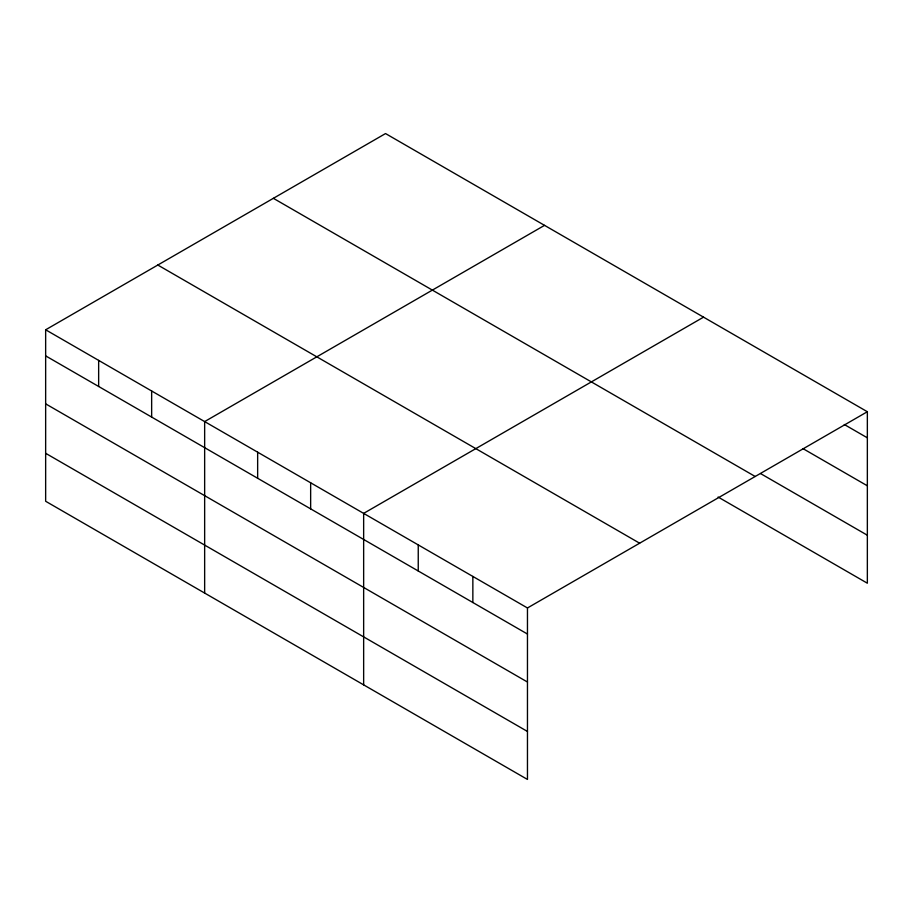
<?xml version="1.0" encoding="UTF-8"?>
<svg xmlns="http://www.w3.org/2000/svg" width="913" height="913" viewBox="0 0 913 913"><rect width="100%" height="100%" fill="white"/><g stroke="black" fill="none" stroke-linecap="round" stroke-linejoin="round"><path stroke-width="1.37" d="M527.463 682.034L527.463 607.967L45.65 329.787L45.65 501.271L527.463 779.44L527.463 682.034L45.65 403.854M718.097 497.037L867.35 583.213L867.35 411.729L385.537 133.56L45.65 329.787M544.536 225.351L204.649 421.589L204.649 593.062M703.535 317.153L363.648 513.38L363.648 684.864M527.463 607.967L867.35 411.729M844.297 424.499L867.35 437.818M803.041 448.66L867.35 485.796M760.563 473.573L867.35 535.223M273.375 198.315L755.188 476.483M157.812 265.032L639.625 543.201M45.65 355.876L527.463 634.044M45.65 453.293L527.463 731.461M472.854 576.434L472.854 602.523M418.245 544.913L418.245 571.002M310.648 482.783L310.648 508.872M257.649 452.186L257.649 478.275M151.649 390.992L151.649 417.081M98.65 360.395L98.65 386.473"/></g></svg>
